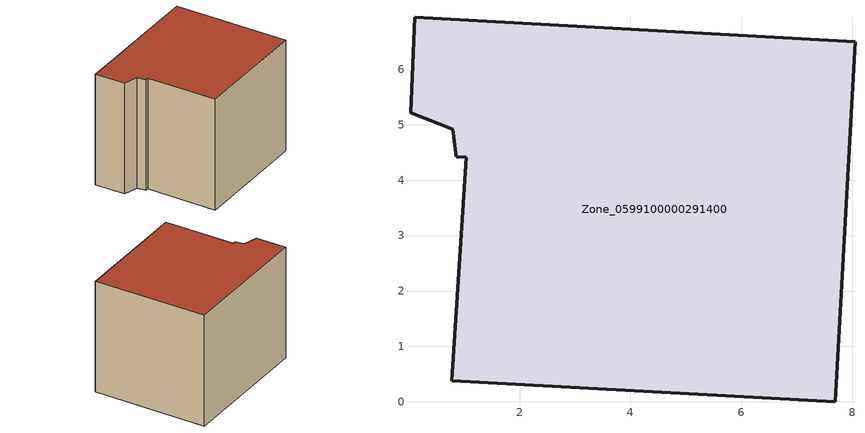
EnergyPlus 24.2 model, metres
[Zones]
Zone_0599100000291400
 floor ground (C_G): 0.79,4.92 0.03,5.22 0.11,6.94 8.05,6.5 7.69,0 0.78,0.38 1.04,4.41 0.86,4.42 z0
 wall outside (C_F): 0.78,0.38 7.69,0 8.05,6.5 0.11,6.94 0.03,5.22 0.79,4.92 0.86,4.42 1.04,4.41 0.78,0.38 z0:6.57
 roof outside (C_R): 0.03,5.22 0.79,4.92 0.86,4.42 1.04,4.41 0.78,0.38 7.69,0 8.05,6.5 0.11,6.94 z6.57
[BUILDING]
Pand.0599100000291400: North Axis=0; Terrain=City; Loads Convergence Tolerance Value=0.04; Temperature Convergence Tolerance Value=0.4; Solar Distribution=FullExterior; Maximum Number of Warmup Days=25; Minimum Number of Warmup Days=1
[Site:Location]
Rotterdam.The.Hague.AP_ZH_NLD Design_Conditions: Latitude=51.96; Longitude=4.45; Time Zone=1; Elevation=-4.5
[SITE:GROUNDTEMPERATURE:BUILDINGSURFACE]
18, 18, 18, 18, 18, 18, 18, 18, 18, 18, 18, 18
[MATERIAL] Thermal Absorptance=0.9; Solar Absorptance=0.7; Visible Absorptance=0.7
Name | Roughness | Thickness | Conductivity | Density | Specific Heat
G.TI.1946 | MediumSmooth | 0.15 | 1 | 540 | 1210
F.TI.1946 | Rough | 0.3 | 0.857143 | 1920 | 840
R.TI.1946 | MediumRough | 0.2 | 0.1 | 1500 | 1000
[CONSTRUCTION]
C_G: G.TI.1946
C_F: F.TI.1946
C_R: R.TI.1946
[ZONE]
Zone_0599100000291400: Type=1; Multiplier=1; Ceiling Height=Autocalculate; Volume=Autocalculate; Floor Area=autocalculate; Part of Total Floor Area=Yes
[ZONEINFILTRATION:DESIGNFLOWRATE]
Infil_Zone_0599100000291400: Zone or ZoneList or Space or SpaceList=Zone_0599100000291400; Schedule=AlwaysOn; Design Flow Rate Calculation Method=Flow/Area; Flow Rate per Floor Area=0.003; Constant Term Coefficient=1; Temperature Term Coefficient=0; Velocity Term Coefficient=0; Velocity Squared Term Coefficient=0
[HVACTEMPLATE:ZONE:IDEALLOADSAIRSYSTEM]
Zone_0599100000291400: Maximum Heating Supply Air Temperature=50; Minimum Cooling Supply Air Temperature=13; Maximum Heating Supply Air Humidity Ratio=0.0156; Minimum Cooling Supply Air Humidity Ratio=0.0077; Heating Limit=NoLimit; Cooling Limit=NoLimit; Dehumidification Control Type=ConstantSensibleHeatRatio; Cooling Sensible Heat Ratio=0.7; Dehumidification Setpoint=60; Humidification Control Type=None; Humidification Setpoint=30; Outdoor Air Method=None; Outdoor Air Flow Rate per Person=0.00944; Outdoor Air Flow Rate per Zone Floor Area=0; Outdoor Air Flow Rate per Zone=0; Demand Controlled Ventilation Type=None; Outdoor Air Economizer Type=NoEconomizer; Heat Recovery Type=None; Sensible Heat Recovery Effectiveness=0.7; Latent Heat Recovery Effectiveness=0.65
[ZONECONTROL:THERMOSTAT]
ThermostatControl_Zone_0599100000291400: Zone or ZoneList=Zone_0599100000291400; Control Type Schedule=DualSetpointControlType; Control 1=Thermostat_Zone_0599100000291400; Temperature Difference Between Cutout And Setpoint=0
[THERMOSTATSETPOINT:DUALSETPOINT]
Thermostat_Zone_0599100000291400: Heating Setpoint Temperature Schedule=HeatingSetpoint_Zone_0599100000291400; Cooling Setpoint Temperature Schedule=CoolingSetpoint_Zone_0599100000291400
[SCHEDULE:COMPACT]
HeatingSetpoint_Zone_0599100000291400: Through: 12/31, For: AllDays, Until: 24:00, 21
CoolingSetpoint_Zone_0599100000291400: Through: 12/31, For: AllDays, Until: 24:00, 24
DualSetpointControlType: Through: 12/31, For: AllDays, Until: 24:00, 4
AlwaysOn: Through: 12/31, For: AllDays, Until: 24:00, 1
